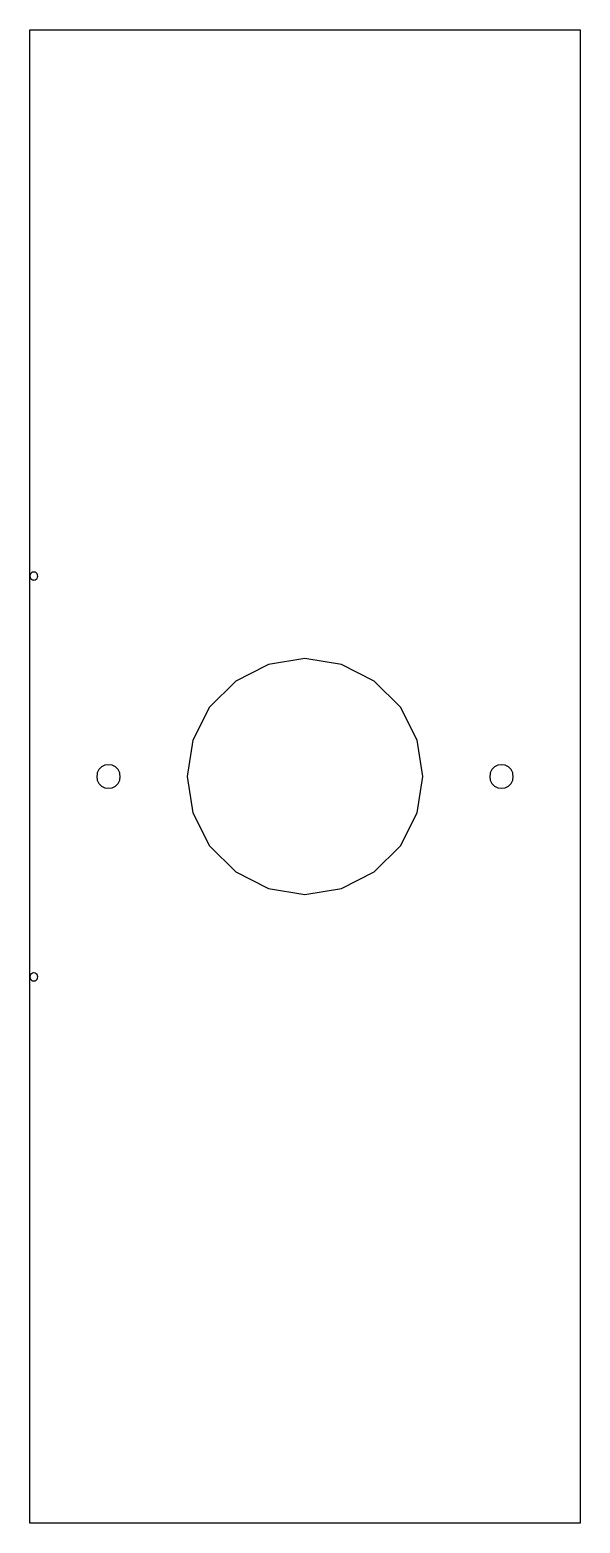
# Model space of a CAD drawing. Header units: millimetres. Extents: x -30 to 40, y -95 to 95.
import ezdxf

# ---------------------------------------------------------------- set-up
doc = ezdxf.new("R2010")
doc.units = ezdxf.units.MM
doc.layers.get('0').update_dxf_attribs({"lineweight": 25, "true_color": 0xffffff})

msp = doc.modelspace()

# ---------------------------------------------------------------- linework, layer by layer
for p, q in [((-30.1, 25.7), (-30.1, 94.7)), ((-30.1, 94.7), (-29.1, 94.7)), ((-29.1, 94.7), (39.9, 94.7)), ((39.9, 94.7), (39.9, 24.7)), ((-30.1, 25.62), (-30.1, 25.7)), ((-30.1, 25.6), (-30.1, 25.62)), ((-30.1, 25.4), (-30.1, 25.6)), ((-30.1, 25.31), (-30.1, 25.4)), ((-30.08, 25.35), (-30.1, 25.22)), ((-30.1, 25.22), (-30.1, 25.31)), ((-30.1, 24.7), (-30.1, 25.18)), ((-30.1, 25.18), (-30.08, 25.05)), ((-30.1, 24.7), (-30.1, 24.7)), ((-30.01, 25.5), (-30.08, 25.35)), ((-30.08, 25.05), (-30.01, 24.91)), ((-29.9, 25.6), (-30.01, 25.5)), ((-30.01, 24.91), (-29.9, 24.79)), ((-29.75, 25.68), (-29.9, 25.61)), ((-29.9, 25.61), (-29.9, 25.6)), ((-29.9, 24.79), (-29.75, 24.72)), ((-29.6, 25.7), (-29.75, 25.68)), ((-29.75, 24.72), (-29.7, 24.71)), ((-29.7, 24.71), (-29.61, 24.7)), ((-29.61, 24.7), (-29.6, 24.7)), ((-29.44, 25.68), (-29.6, 25.7)), ((-29.6, 24.7), (-29.59, 24.7)), ((-29.59, 24.7), (-29.44, 24.72)), ((-29.31, 25.61), (-29.44, 25.68)), ((-29.44, 24.72), (-29.31, 24.79)), ((-29.3, 25.6), (-29.31, 25.61)), ((-29.31, 24.79), (-29.19, 24.91)), ((-29.19, 25.5), (-29.3, 25.6)), ((-29.12, 25.35), (-29.19, 25.5)), ((-29.19, 24.91), (-29.12, 25.05)), ((-29.1, 25.2), (-29.12, 25.35)), ((-29.12, 25.05), (-29.1, 25.2)), ((39.9, 24.7), (39.9, -1.8)), ((-30.1, -25.3), (-30.1, 24.7)), ((0, 13.83), (-3.92, 11.84)), ((0.26, 13.97), (0, 13.83)), ((4.9, 14.7), (0.26, 13.97)), ((9.54, 13.97), (4.9, 14.7)), ((13.72, 11.84), (9.54, 13.97)), ((-3.92, 11.84), (-7.24, 8.52)), ((17.04, 8.52), (13.72, 11.84)), ((-7.24, 8.52), (-9.37, 4.34)), ((19.17, 4.34), (17.04, 8.52)), ((-9.37, 4.34), (-10.1, -0.3)), ((19.9, -0.3), (19.17, 4.34)), ((-21.53, 0.16), (-21.56, 0)), ((-21.32, 0.58), (-21.53, 0.16)), ((-20.98, 0.92), (-21.32, 0.58)), ((-20.56, 1.13), (-20.98, 0.92)), ((-20.1, 1.2), (-20.56, 1.13)), ((-19.64, 1.13), (-20.1, 1.2)), ((-19.22, 0.92), (-19.64, 1.13)), ((-18.88, 0.58), (-19.22, 0.92)), ((-18.67, 0.16), (-18.88, 0.58)), ((-18.65, 0), (-18.67, 0.16)), ((28.47, 0.16), (28.45, 0)), ((28.68, 0.58), (28.47, 0.16)), ((29.02, 0.92), (28.68, 0.58)), ((29.44, 1.13), (29.02, 0.92)), ((29.9, 1.2), (29.44, 1.13)), ((30.36, 1.13), (29.9, 1.2)), ((30.78, 0.92), (30.36, 1.13)), ((31.12, 0.58), (30.78, 0.92)), ((31.33, 0.16), (31.12, 0.58)), ((31.36, 0), (31.33, 0.16)), ((-21.56, 0), (-21.6, -0.3)), ((-21.6, -0.3), (-21.53, -0.76)), ((-21.53, -0.76), (-21.32, -1.18)), ((-21.32, -1.18), (-20.98, -1.52)), ((-20.98, -1.52), (-20.56, -1.73)), ((-20.56, -1.73), (-20.1, -1.8)), ((-20.1, -1.8), (-19.64, -1.73)), ((-19.64, -1.73), (-19.22, -1.52)), ((-19.22, -1.52), (-18.88, -1.18)), ((-18.88, -1.18), (-18.67, -0.76)), ((-18.67, -0.76), (-18.6, -0.3)), ((-18.6, -0.3), (-18.65, 0)), ((-10.1, -0.3), (-9.37, -4.94)), ((19.17, -4.94), (19.9, -0.3)), ((28.45, 0), (28.4, -0.3)), ((28.4, -0.3), (28.47, -0.76)), ((28.47, -0.76), (28.68, -1.18)), ((28.68, -1.18), (29.02, -1.52)), ((29.02, -1.52), (29.44, -1.73)), ((29.44, -1.73), (29.9, -1.8)), ((29.9, -1.8), (30.36, -1.73)), ((30.36, -1.73), (30.78, -1.52)), ((30.78, -1.52), (31.12, -1.18)), ((31.12, -1.18), (31.33, -0.76)), ((31.33, -0.76), (31.4, -0.3)), ((31.4, -0.3), (31.36, 0)), ((39.9, -1.8), (39.9, -15.3)), ((-9.37, -4.94), (-7.24, -9.12)), ((17.04, -9.12), (19.17, -4.94)), ((-7.24, -9.12), (-3.92, -12.44)), ((13.72, -12.44), (17.04, -9.12)), ((-3.92, -12.44), (0, -14.43)), ((9.54, -14.57), (13.72, -12.44)), ((0, -14.43), (0.26, -14.57)), ((0.26, -14.57), (4.9, -15.3)), ((4.9, -15.3), (9.54, -14.57)), ((39.9, -15.3), (39.9, -25.3)), ((-30.1, -25.38), (-30.1, -25.3)), ((-30.1, -25.3), (-30.1, -25.3)), ((-30.1, -25.5), (-30.1, -25.38)), ((-30.1, -25.6), (-30.1, -25.5)), ((-30.1, -25.69), (-30.1, -25.6)), ((-30.1, -25.6), (-30.1, -25.6)), ((-30.08, -25.65), (-30.1, -25.78)), ((-30.1, -25.78), (-30.1, -25.69)), ((-30.1, -26.3), (-30.1, -25.82)), ((-30.1, -25.82), (-30.08, -25.95)), ((-30.1, -95.3), (-30.1, -26.3)), ((-30.06, -25.6), (-30.08, -25.65)), ((-30.08, -25.95), (-30.01, -26.09)), ((-30.01, -25.5), (-30.06, -25.6)), ((-29.9, -25.39), (-30.01, -25.5)), ((-30.01, -26.09), (-29.9, -26.21)), ((-29.75, -25.32), (-29.9, -25.39)), ((-29.9, -26.21), (-29.75, -26.28)), ((-29.62, -25.3), (-29.75, -25.32)), ((-29.75, -26.28), (-29.6, -26.3)), ((-29.6, -25.3), (-29.62, -25.3)), ((-29.58, -25.3), (-29.6, -25.3)), ((-29.6, -26.3), (-29.44, -26.28)), ((-29.44, -25.32), (-29.58, -25.3)), ((-29.31, -25.39), (-29.44, -25.32)), ((-29.44, -26.28), (-29.31, -26.21)), ((-29.19, -25.5), (-29.31, -25.39)), ((-29.31, -26.21), (-29.19, -26.09)), ((-29.14, -25.6), (-29.19, -25.5)), ((-29.19, -26.09), (-29.12, -25.95)), ((-29.12, -25.65), (-29.14, -25.6)), ((-29.1, -25.8), (-29.12, -25.65)), ((-29.12, -25.95), (-29.1, -25.8)), ((39.9, -25.3), (39.9, -26.3)), ((39.9, -26.3), (39.9, -95.3)), ((39.9, -95.3), (-30.1, -95.3))]:
    msp.add_line(p, q)

doc.saveas('drawing.dxf')
